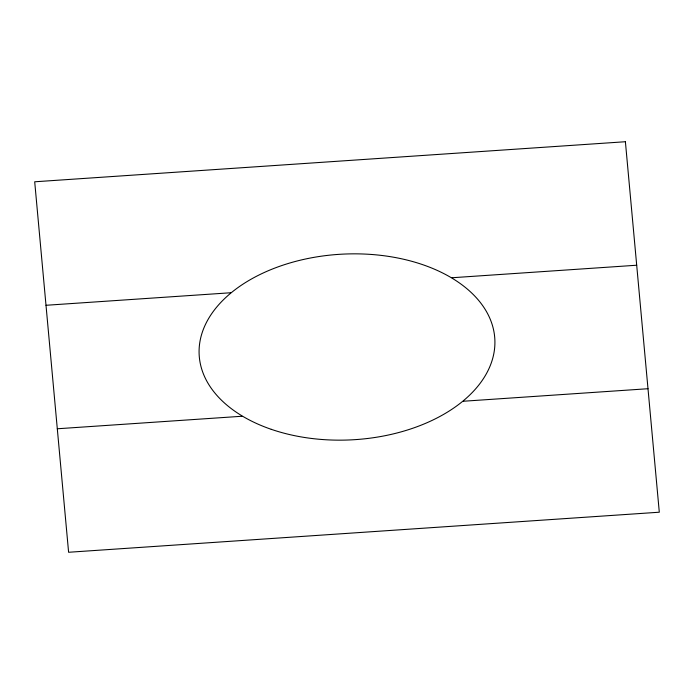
<?xml version="1.0" encoding="UTF-8"?>
<svg xmlns="http://www.w3.org/2000/svg" width="694" height="694" viewBox="0 0 694 694"><rect width="100%" height="100%" fill="white"/><g stroke="black" fill="none" stroke-linecap="round" stroke-linejoin="round"><path stroke-width="1.04" d="M46.004 305.282L230.59 292.764M452.106 277.739L636.702 265.229M57.298 428.771L241.894 416.261M463.41 401.236L647.996 388.718M625.398 141.732L34.7 181.785L68.602 552.268L659.3 512.215L625.398 141.732M271.25 429.317A148.039 92.961 -3 0 0 494.9 343.617A148.039 92.961 -3 0 0 274.85 268.066A148.039 92.961 -3 0 0 271.25 429.317"/></g></svg>
